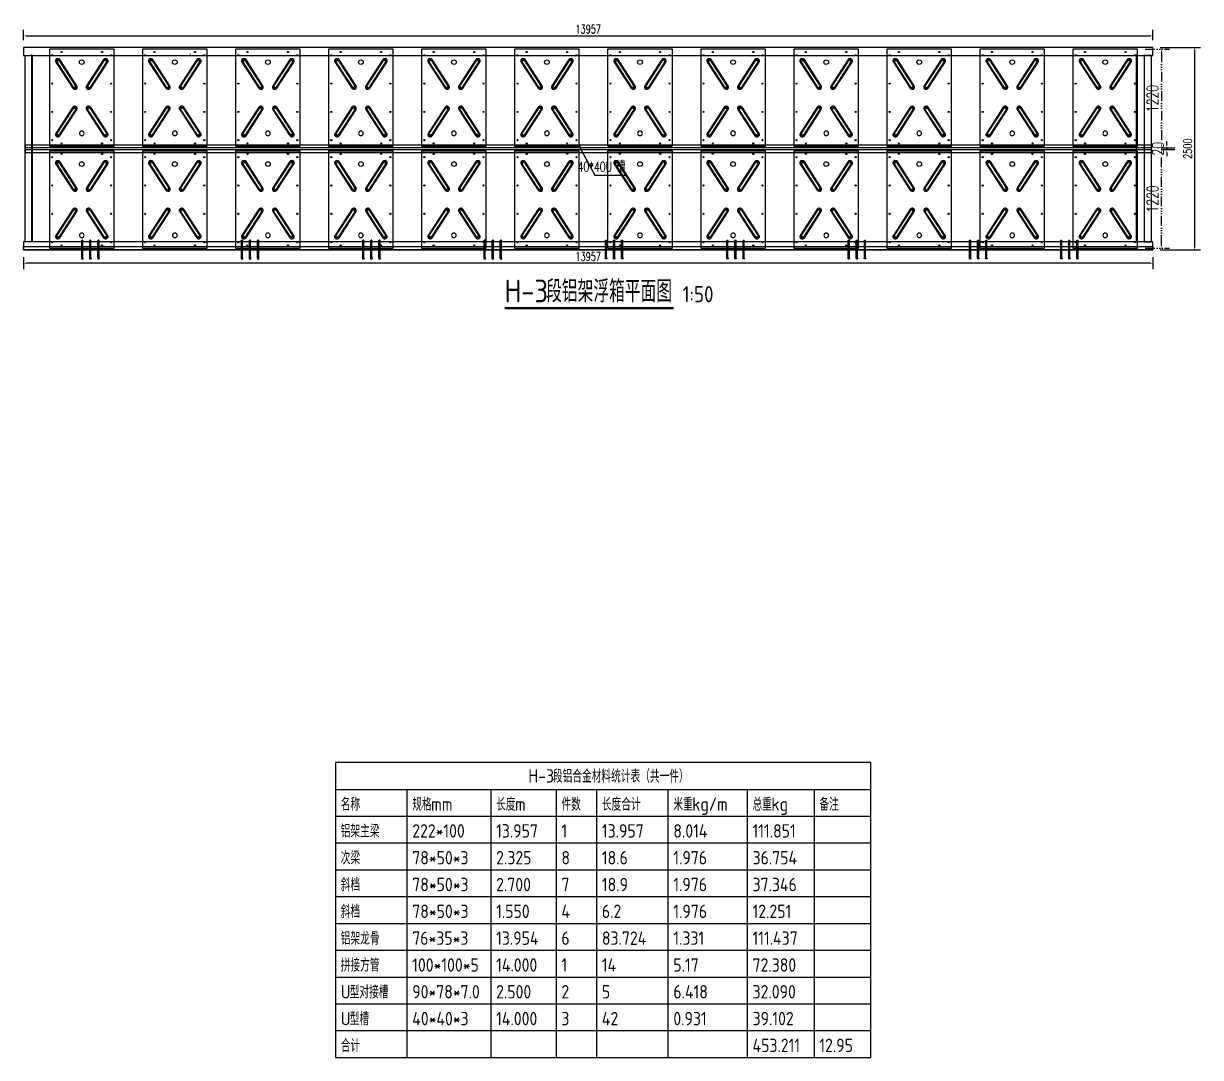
# Model space of a CAD drawing. Extents: x -89702 to 926017, y -610001 to -56924.
# Drawn here: x 136951 to 151497, y -557863 to -545088 of the extents above; entities that cross this region are included whole.
import ezdxf

# ---------------------------------------------------------------- set-up
doc = ezdxf.new("R2010")
doc.units = 0
doc.header["$LTSCALE"] = 10
doc.header["$MEASUREMENT"] = 0
doc.linetypes.add('ACAD_ISO14W100', pattern=[24, 12, -3, 0, -3, 0, -3, 0, -3])
for name, color, linetype in [('DIM_LEAD', 3, 'Continuous'), ('DIM_SYMB', 3, 'Continuous'), ('L-构造线', 6, 'Continuous'), ('PUB_DIM', 3, 'Continuous'), ('PUB_TAB', 7, 'Continuous'), ('PUB_TEXT', 7, 'Continuous'), ('W-FLOAT_BOWL浮筒', 253, 'Continuous'), ('W-STEEL_FRAME钢架', 3, 'Continuous'), ('浮箱U槽', 5, 'Continuous')]:
    doc.layers.add(name, color=color, linetype=linetype)
doc.styles.add('_TCH_DIM', font='SIMPLEX', dxfattribs={"bigfont": 'GBCBIG'})
doc.styles.get("Standard").update_dxf_attribs({"font": 'gbenor.shx', "bigfont": 'gbcbig.shx'})
doc.styles.add('STANDARD_T3', font='simplex.shx', dxfattribs={"width": 0.7, "bigfont": 'gbcbig.shx'})
doc.dimstyles.new('W&&30', dxfattribs={"dimtxt": 105, "dimasz": 30, "dimexe": 75, "dimexo": 90, "dimgap": 30, "dimtad": 1, "dimdec": 0, "dimzin": 0, "dimdsep": 46, "dimtxsty": 'STANDARD_T3', "dimcen": 0.09, "dimclrd": 1, "dimclre": 1, "dimclrt": 7, "dimazin": 2, "dimtfac": 1, "dimtdec": 0, "dimtix": 1, "dimtmove": 2, "dimatfit": 3, "dimfxl": 0, "dimtolj": 1, "dimtzin": 0, "dimarcsym": 0})
doc.dimstyles.new('W&&40', dxfattribs={"dimtxt": 140, "dimasz": 40, "dimexe": 100, "dimexo": 120, "dimgap": 40, "dimtad": 1, "dimdec": 0, "dimzin": 0, "dimdsep": 46, "dimtxsty": 'STANDARD_T3', "dimcen": 0.09, "dimclrd": 1, "dimclre": 1, "dimclrt": 7, "dimazin": 2, "dimtfac": 1, "dimtdec": 0, "dimtix": 1, "dimtmove": 2, "dimatfit": 3, "dimfxl": 0, "dimtolj": 1, "dimtzin": 0, "dimarcsym": 0})

# ---------------------------------------------------------------- blocks, each defined once
blk = doc.blocks.new('*D843')
at = {"layer": 'Defpoints', "color": 0, "transparency": 16777216}
for p in [(150909, -545385), (150909, -547885), (151422, -547885)]:
    blk.add_point(p, dxfattribs=at)
at = {"layer": 'W-STEEL_FRAME钢架', "color": 1, "lineweight": -2, "transparency": 16777216}
for p, q in [((150999, -545385), (151497, -545385)), ((151422, -545415), (151422, -547855)), ((150999, -547885), (151497, -547885))]:
    blk.add_line(p, q, dxfattribs=at)
at = {"layer": 'W-STEEL_FRAME钢架', "color": 1, "transparency": 16777216}
for points in [[(151417, -545415), (151427, -545415), (151422, -545385)], [(151417, -547855), (151427, -547855), (151422, -547885)]]:
    blk.add_solid(points, dxfattribs=at)
at = {"layer": 'W-STEEL_FRAME钢架', "color": 7, "transparency": 16777216, "insert": (151339, -546635), "char_height": 105, "attachment_point": 5, "rotation": 90, "style": 'STANDARD_T3'}
blk.add_mtext('\\A1;2500', dxfattribs=at)
blk = doc.blocks.new('*D850')
at = {"layer": 'Defpoints', "color": 0, "linetype": 'ACAD_ISO14W100', "transparency": 16777216}
for p in [(150892, -546645), (151015, -546645), (150693, -547865)]:
    blk.add_point(p, dxfattribs=at)
at = {"layer": 'PUB_DIM', "color": 1, "linetype": 'ACAD_ISO14W100', "lineweight": -2, "transparency": 16777216}
for p, q in [((151012, -546645), (151115, -546645)), ((151015, -547825), (151015, -546685)), ((150813, -547865), (151115, -547865))]:
    blk.add_line(p, q, dxfattribs=at)
at = {"layer": 'PUB_DIM', "color": 1, "linetype": 'ACAD_ISO14W100', "transparency": 16777216}
for points in [[(151008, -546685), (151022, -546685), (151015, -546645)], [(151008, -547825), (151022, -547825), (151015, -547865)]]:
    blk.add_solid(points, dxfattribs=at)
at = {"layer": 'PUB_DIM', "color": 7, "linetype": 'ACAD_ISO14W100', "transparency": 16777216, "insert": (150905, -547255), "char_height": 140, "attachment_point": 5, "rotation": 90, "style": 'STANDARD_T3'}
blk.add_mtext('\\A1;1220', dxfattribs=at)
blk = doc.blocks.new('*D851')
at = {"layer": 'Defpoints', "color": 0, "linetype": 'ACAD_ISO14W100', "transparency": 16777216}
for p in [(150693, -545405), (150892, -546625), (151015, -546625)]:
    blk.add_point(p, dxfattribs=at)
at = {"layer": 'PUB_DIM', "color": 1, "linetype": 'ACAD_ISO14W100', "lineweight": -2, "transparency": 16777216}
for p, q in [((150813, -545405), (151115, -545405)), ((151015, -545445), (151015, -546585)), ((151012, -546625), (151115, -546625))]:
    blk.add_line(p, q, dxfattribs=at)
at = {"layer": 'PUB_DIM', "color": 1, "linetype": 'ACAD_ISO14W100', "transparency": 16777216}
for points in [[(151008, -545445), (151022, -545445), (151015, -545405)], [(151008, -546585), (151022, -546585), (151015, -546625)]]:
    blk.add_solid(points, dxfattribs=at)
at = {"layer": 'PUB_DIM', "color": 7, "linetype": 'ACAD_ISO14W100', "transparency": 16777216, "insert": (150905, -546015), "char_height": 140, "attachment_point": 5, "rotation": 90, "style": 'STANDARD_T3'}
blk.add_mtext('\\A1;1220', dxfattribs=at)
blk = doc.blocks.new('*D859')
at = {"layer": 'Defpoints', "color": 0, "transparency": 16777216}
for p in [(150909, -545240), (136951, -545385), (150909, -545385)]:
    blk.add_point(p, dxfattribs=at)
at = {"layer": 'W-STEEL_FRAME钢架', "color": 1, "lineweight": -2, "transparency": 16777216}
for p, q in [((136951, -545295), (136951, -545165)), ((150909, -545295), (150909, -545165)), ((136981, -545240), (150879, -545240))]:
    blk.add_line(p, q, dxfattribs=at)
at = {"layer": 'W-STEEL_FRAME钢架', "color": 1, "transparency": 16777216}
for points in [[(136981, -545235), (136981, -545245), (136951, -545240)], [(150879, -545235), (150879, -545245), (150909, -545240)]]:
    blk.add_solid(points, dxfattribs=at)
at = {"layer": 'W-STEEL_FRAME钢架', "color": 7, "transparency": 16777216, "insert": (143930, -545157), "char_height": 105, "attachment_point": 5, "style": 'STANDARD_T3'}
blk.add_mtext('\\A1;13957', dxfattribs=at)
blk = doc.blocks.new('*D898')
at = {"layer": 'Defpoints', "color": 0, "transparency": 16777216}
for p in [(136952, -547885), (150909, -547885), (136952, -548050)]:
    blk.add_point(p, dxfattribs=at)
at = {"layer": 'W-STEEL_FRAME钢架', "color": 1, "lineweight": -2, "transparency": 16777216}
for p, q in [((136952, -547975), (136952, -548125)), ((150879, -548050), (136982, -548050)), ((150909, -547975), (150909, -548125))]:
    blk.add_line(p, q, dxfattribs=at)
at = {"layer": 'W-STEEL_FRAME钢架', "color": 1, "transparency": 16777216}
for points in [[(136982, -548045), (136982, -548055), (136952, -548050)], [(150879, -548045), (150879, -548055), (150909, -548050)]]:
    blk.add_solid(points, dxfattribs=at)
at = {"layer": 'W-STEEL_FRAME钢架', "color": 7, "transparency": 16777216, "insert": (143930, -547967), "char_height": 105, "attachment_point": 5, "style": 'STANDARD_T3'}
blk.add_mtext('\\A1;13957', dxfattribs=at)
blk = doc.blocks.new('fx1200')
for p, q in [((1200, 276), (0, 276)), ((0, 276), (0, -524)), ((121, 187), (116, 177)), ((116, 177), (118, 165)), ((118, 165), (121, 155)), ((128, 196), (121, 187)), ((121, 155), (129, 147)), ((126, 172), (129, 182)), ((128, 162), (126, 172)), ((139, 201), (128, 196)), ((134, 155), (128, 162)), ((129, 182), (136, 190)), ((129, 172), (131, 180)), ((131, 164), (129, 172)), ((137, 159), (129, 147)), ((129, 147), (453, -63)), ((131, 180), (137, 187)), ((137, 159), (131, 164)), ((134, 155), (458, -56)), ((136, 190), (145, 192)), ((137, 187), (145, 189)), ((153, 185), (137, 159)), ((461, -53), (137, 159)), ((150, 201), (139, 201)), ((145, 192), (155, 189)), ((145, 189), (153, 185)), ((159, 197), (150, 201)), ((159, 197), (153, 185)), ((153, 185), (477, -24)), ((478, -21), (155, 189)), ((483, -12), (159, 197)), ((1041, 197), (717, -12)), ((1045, 189), (722, -21)), ((723, -24), (1047, 185)), ((1064, 159), (741, -53)), ((742, -56), (1066, 155)), ((747, -63), (1071, 147)), ((1052, 201), (1041, 197)), ((1047, 185), (1041, 197)), ((1045, 189), (1055, 192)), ((1047, 185), (1055, 189)), ((1047, 185), (1064, 159)), ((1063, 201), (1052, 201)), ((1055, 192), (1064, 190)), ((1055, 189), (1063, 187)), ((1072, 196), (1063, 201)), ((1063, 187), (1069, 180)), ((1064, 190), (1072, 182)), ((1069, 164), (1064, 159)), ((1064, 159), (1071, 147)), ((1072, 162), (1066, 155)), ((1069, 180), (1071, 172)), ((1071, 172), (1069, 164)), ((1071, 147), (1079, 155)), ((1080, 187), (1072, 196)), ((1072, 182), (1076, 172)), ((1076, 172), (1072, 162)), ((1079, 155), (1084, 165)), ((1084, 177), (1080, 187)), ((1084, 165), (1084, 177)), ((1200, -524), (1200, 276)), ((132, -123), (134, -113)), ((134, -135), (132, -123)), ((134, -113), (140, -103)), ((140, -145), (134, -135)), ((140, -103), (150, -96)), ((150, -150), (140, -145)), ((150, -96), (161, -95)), ((161, -95), (171, -96)), ((171, -96), (180, -103)), ((180, -145), (171, -150)), ((180, -103), (187, -113)), ((187, -135), (180, -145)), ((187, -113), (188, -123)), ((188, -123), (187, -135)), ((461, -53), (453, -63)), ((453, -63), (464, -68)), ((467, -59), (458, -56)), ((461, -53), (477, -24)), ((469, -54), (461, -53)), ((464, -68), (475, -68)), ((478, -56), (467, -59)), ((475, -53), (469, -54)), ((482, -48), (475, -53)), ((475, -68), (485, -63)), ((483, -12), (477, -24)), ((477, -24), (482, -31)), ((478, -21), (485, -29)), ((485, -49), (478, -56)), ((482, -31), (485, -39)), ((485, -39), (482, -48)), ((491, -21), (483, -12)), ((485, -29), (488, -39)), ((488, -39), (485, -49)), ((485, -63), (493, -54)), ((496, -31), (491, -21)), ((493, -54), (496, -43)), ((496, -43), (496, -31)), ((709, -21), (704, -31)), ((704, -31), (704, -43)), ((704, -43), (707, -54)), ((707, -54), (715, -63)), ((717, -12), (709, -21)), ((712, -39), (715, -29)), ((715, -49), (712, -39)), ((715, -29), (722, -21)), ((723, -56), (715, -49)), ((715, -63), (725, -68)), ((717, -12), (723, -24)), ((717, -39), (718, -31)), ((718, -48), (717, -39)), ((718, -31), (723, -24)), ((725, -53), (718, -48)), ((741, -53), (723, -24)), ((733, -59), (723, -56)), ((733, -54), (725, -53)), ((725, -68), (736, -68)), ((741, -53), (733, -54)), ((742, -56), (733, -59)), ((736, -68), (747, -63)), ((741, -53), (747, -63)), ((1015, -113), (1012, -123)), ((1012, -123), (1015, -135)), ((1020, -103), (1015, -113)), ((1015, -135), (1020, -145)), ((1029, -96), (1020, -103)), ((1020, -145), (1029, -150)), ((1041, -95), (1029, -96)), ((1050, -96), (1041, -95)), ((1060, -103), (1050, -96)), ((1050, -150), (1060, -145)), ((1066, -113), (1060, -103)), ((1060, -145), (1066, -135)), ((1068, -123), (1066, -113)), ((1066, -135), (1068, -123)), ((453, -184), (129, -393)), ((458, -192), (134, -402)), ((137, -405), (461, -195)), ((161, -153), (150, -150)), ((477, -222), (153, -433)), ((155, -437), (478, -225)), ((159, -443), (483, -234)), ((171, -150), (161, -153)), ((464, -180), (453, -184)), ((453, -184), (461, -195)), ((458, -192), (467, -189)), ((461, -195), (469, -192)), ((461, -195), (477, -222)), ((475, -180), (464, -180)), ((467, -189), (478, -190)), ((469, -192), (475, -194)), ((485, -185), (475, -180)), ((475, -194), (482, -200)), ((482, -217), (477, -222)), ((477, -222), (483, -234)), ((478, -190), (485, -199)), ((485, -219), (478, -225)), ((482, -200), (485, -209)), ((485, -209), (482, -217)), ((483, -234), (491, -225)), ((493, -194), (485, -185)), ((485, -199), (488, -209)), ((488, -209), (485, -219)), ((491, -225), (496, -215)), ((496, -204), (493, -194)), ((496, -215), (496, -204)), ((707, -194), (704, -204)), ((704, -204), (704, -215)), ((704, -215), (709, -225)), ((715, -185), (707, -194)), ((709, -225), (717, -234)), ((712, -209), (715, -199)), ((715, -219), (712, -209)), ((725, -180), (715, -185)), ((715, -199), (723, -190)), ((722, -225), (715, -219)), ((717, -209), (718, -200)), ((718, -217), (717, -209)), ((723, -222), (717, -234)), ((717, -234), (1041, -443)), ((718, -200), (725, -194)), ((723, -222), (718, -217)), ((722, -225), (1045, -437)), ((723, -190), (733, -189)), ((741, -195), (723, -222)), ((1047, -433), (723, -222)), ((736, -180), (725, -180)), ((725, -194), (733, -192)), ((733, -189), (742, -192)), ((733, -192), (741, -195)), ((747, -184), (736, -180)), ((747, -184), (741, -195)), ((741, -195), (1064, -405)), ((1066, -402), (742, -192)), ((1071, -393), (747, -184)), ((1029, -150), (1041, -153)), ((1041, -153), (1050, -150)), ((118, -412), (116, -423)), ((116, -423), (121, -435)), ((121, -402), (118, -412)), ((129, -393), (121, -402)), ((121, -435), (128, -443)), ((126, -420), (128, -410)), ((129, -430), (126, -420)), ((128, -410), (134, -402)), ((129, -393), (137, -405)), ((129, -420), (131, -412)), ((131, -428), (129, -420)), ((136, -437), (129, -430)), ((131, -412), (137, -405)), ((137, -433), (131, -428)), ((153, -433), (137, -405)), ((145, -435), (137, -433)), ((153, -433), (145, -435)), ((153, -433), (159, -443)), ((1041, -443), (1047, -433)), ((1047, -433), (1064, -405)), ((1055, -435), (1047, -433)), ((1063, -433), (1055, -435)), ((1069, -428), (1063, -433)), ((1071, -393), (1064, -405)), ((1064, -405), (1069, -412)), ((1072, -430), (1064, -437)), ((1066, -402), (1072, -410)), ((1069, -412), (1071, -420)), ((1071, -420), (1069, -428)), ((1079, -402), (1071, -393)), ((1072, -410), (1076, -420)), ((1076, -420), (1072, -430)), ((1072, -443), (1080, -435)), ((1084, -412), (1079, -402)), ((1080, -435), (1084, -423)), ((1084, -423), (1084, -412)), ((0, -524), (1200, -524)), ((128, -443), (139, -448)), ((145, -438), (136, -437)), ((139, -448), (150, -448)), ((155, -437), (145, -438)), ((150, -448), (159, -443)), ((1041, -443), (1052, -448)), ((1055, -438), (1045, -437)), ((1052, -448), (1063, -448)), ((1064, -437), (1055, -438)), ((1063, -448), (1072, -443))]:
    blk.add_line(p, q)
for centre in [(75, 241), (425, 241), (775, 241), (1125, 241), (35, 126), (1165, 126), (35, -374), (1165, -374), (75, -489), (425, -489), (775, -489), (1125, -489)]:
    blk.add_circle(centre, 7)
blk = doc.blocks.new('*U823')
at = {"layer": 'W-FLOAT_BOWL浮筒', "rotation": 90.00000000101697}
for p in [(-124, 30), (-124, -1230)]:
    blk.add_blockref('fx1200', p, dxfattribs=at)
blk = doc.blocks.new('*U824')
at = {"layer": 'W-FLOAT_BOWL浮筒', "color": 0, "linetype": 'ByBlock', "lineweight": -2, "transparency": 16777216}
for p in [(0, 0), (1150, 0), (2300, 0), (3450, 0), (4600, 0), (5750, 0), (6900, 0), (8050, 0), (9200, 0), (10350, 0), (11500, 0), (12650, 0)]:
    blk.add_blockref('*U823', p, dxfattribs=at)
blk = doc.blocks.new('*D974')
at = {"layer": 'Defpoints', "color": 0, "transparency": 16777216}
for p in [(150892, -546625), (150892, -546645), (151081, -546645)]:
    blk.add_point(p, dxfattribs=at)
at = {"layer": 'L-构造线', "color": 1, "lineweight": -2, "transparency": 16777216}
for p, q in [((151012, -546625), (151181, -546625)), ((151081, -546585), (151081, -546545)), ((151081, -546625), (151081, -546645)), ((151012, -546645), (151181, -546645)), ((151081, -546685), (151081, -546725))]:
    blk.add_line(p, q, dxfattribs=at)
at = {"layer": 'L-构造线', "color": 1, "transparency": 16777216}
for points in [[(151075, -546585), (151088, -546585), (151081, -546625)], [(151075, -546685), (151088, -546685), (151081, -546645)]]:
    blk.add_solid(points, dxfattribs=at)
at = {"layer": 'L-构造线', "color": 7, "transparency": 16777216, "insert": (150971, -546635), "char_height": 140, "attachment_point": 5, "rotation": 90, "style": 'STANDARD_T3'}
blk.add_mtext('\\A1;20', dxfattribs=at)
blk = doc.blocks.new('1')
at = {"lineweight": -3}
for p, q in [((-1521938, 1214338), (-1521935, 1214338)), ((-1521938, 1214336), (-1521931, 1214336)), ((-1521938, 1214336), (-1521914, 1214336)), ((-1521936, 1214341), (-1521936, 1214346)), ((-1521936, 1214346), (-1521916, 1214346)), ((-1521935, 1214341), (-1521936, 1214341)), ((-1521934, 1214347), (-1521932, 1214347)), ((-1521933, 1214352), (-1521931, 1214355)), ((-1521933, 1214136), (-1521933, 1214352)), ((-1521919, 1214352), (-1521933, 1214352)), ((-1521932, 1214347), (-1521919, 1214347)), ((-1521932, 1214346), (-1521932, 1214341)), ((-1521921, 1214355), (-1521931, 1214355)), ((-1521919, 1214352), (-1521921, 1214355)), ((-1521919, 1214347), (-1521921, 1214347)), ((-1521921, 1214346), (-1521921, 1214341)), ((-1521919, 1214136), (-1521919, 1214352)), ((-1521917, 1214341), (-1521916, 1214341)), ((-1521914, 1214338), (-1521917, 1214338)), ((-1521916, 1214341), (-1521916, 1214346)), ((-1521938, 1214136), (-1521931, 1214136)), ((-1521938, 1214136), (-1521914, 1214136)), ((-1521938, 1214134), (-1521935, 1214134)), ((-1521935, 1214131), (-1521936, 1214131)), ((-1521936, 1214131), (-1521936, 1214126)), ((-1521936, 1214126), (-1521916, 1214126)), ((-1521934, 1214125), (-1521932, 1214125)), ((-1521932, 1214126), (-1521932, 1214131)), ((-1521932, 1214125), (-1521919, 1214125)), ((-1521921, 1214126), (-1521921, 1214131)), ((-1521919, 1214125), (-1521921, 1214125)), ((-1521914, 1214134), (-1521917, 1214134)), ((-1521917, 1214131), (-1521916, 1214131)), ((-1521916, 1214131), (-1521916, 1214126))]:
    blk.add_line(p, q, dxfattribs=at)
at = {"color": 1}
for p, q in [((-1521936, 1214346), (-1521934, 1214347)), ((-1521919, 1214347), (-1521916, 1214346))]:
    blk.add_line(p, q, dxfattribs=at)
at = {"color": 6, "lineweight": -3}
for p, q in [((-1521931, 1214136), (-1521931, 1214355)), ((-1521921, 1214136), (-1521921, 1214355))]:
    blk.add_line(p, q, dxfattribs=at)
at = {"lineweight": -3}
for points in [[(-1521933, 1214336), (-1521938, 1214336), (-1521938, 1214338), (-1521914, 1214338), (-1521914, 1214336), (-1521919, 1214336)], [(-1521935, 1214338), (-1521935, 1214341), (-1521917, 1214341), (-1521917, 1214338)], [(-1521933, 1214136), (-1521938, 1214136), (-1521938, 1214134), (-1521914, 1214134), (-1521914, 1214136), (-1521919, 1214136)], [(-1521935, 1214134), (-1521935, 1214131), (-1521917, 1214131), (-1521917, 1214134)]]:
    blk.add_lwpolyline(points, dxfattribs=at)
for centre, radius, start, end in [((-1521934, 1214129), 3.22, 223.6028, 316.3972), ((-1521926, 1214140), 14.7, 248.7607, 291.2393), ((-1521919, 1214129), 3.22, 223.6028, 316.3972)]:
    blk.add_arc(centre, radius, start, end, dxfattribs=at)

msp = doc.modelspace()

# ---------------------------------------------------------------- linework, layer by layer
at = {"color": 0}
for p, q in [((137049.7, -545471.9), (137049.7, -547784.9)), ((139016.7, -545471.9), (139006.7, -545471.9))]:
    msp.add_line(p, q, dxfattribs=at)
at = {"color": 251}
msp.add_line((150702.7, -545471.9), (150702.7, -547784.9), dxfattribs=at)
at = {"color": 3}
msp.add_lwpolyline([(136951.4, -545484.9), (150908.7, -545484.9), (150908.7, -545384.9), (136951.4, -545384.9), (136951.4, -545484.9)], dxfattribs=at)
at = {"color": 6}
for points in [[(136969.7, -545484.9), (137059.7, -545484.9), (137059.7, -547784.9), (136969.7, -547784.9)], [(150892, -545484.9), (150802, -545484.9), (150802, -547784.9), (150892, -547784.9)]]:
    msp.add_lwpolyline(points, close=True, dxfattribs=at)
at = {"color": 2}
msp.add_lwpolyline([(150908.7, -547784.9), (136951.7, -547784.9), (136951.7, -547884.9), (150908.7, -547884.9)], close=True, dxfattribs=at)
at = {"layer": 'DIM_LEAD'}
for p, q in [((143824, -546611.9), (144010.2, -546959.9)), ((144010.2, -546959.9), (144397.8, -546959.9))]:
    msp.add_line(p, q, dxfattribs=at)
at = {"layer": 'DIM_LEAD', "const_width": 16}
msp.add_lwpolyline([(143820.2, -546604.8, 1), (143827.7, -546618.9, 1)], format="xyb", close=True, dxfattribs=at)
at = {"layer": 'DIM_SYMB', "color": 0, "const_width": 28}
msp.add_lwpolyline([(142896.8, -548606.4), (144985.2, -548606.4)], dxfattribs=at)
at = {"layer": 'PUB_TAB'}
msp.add_lwpolyline([(140805.5, -557863.2), (147421.5, -557863.2), (147421.5, -554219.2), (140805.5, -554219.2)], close=True, dxfattribs=at)
for points in [[(140805.5, -554550.5), (147421.5, -554550.5)], [(141689.2, -554550.5), (141689.2, -557863.2)], [(142726, -554550.5), (142726, -557863.2)], [(143532.8, -554550.5), (143532.8, -557863.2)], [(144032.9, -554550.5), (144032.9, -557863.2)], [(144916.1, -554550.5), (144916.1, -557863.2)], [(145895.2, -554550.5), (145895.2, -557863.2)], [(146720.8, -554550.5), (146720.8, -557863.2)], [(140805.5, -554881.8), (147421.5, -554881.8)], [(140805.5, -555213.1), (147421.5, -555213.1)], [(140805.5, -555544.3), (147421.5, -555544.3)], [(140805.5, -555875.6), (147421.5, -555875.6)], [(140805.5, -556206.9), (147421.5, -556206.9)], [(140805.5, -556538.1), (147421.5, -556538.1)], [(140805.5, -556869.4), (147421.5, -556869.4)], [(140805.5, -557200.7), (147421.5, -557200.7)], [(140805.5, -557531.9), (147421.5, -557531.9)]]:
    msp.add_lwpolyline(points, dxfattribs=at)
at = {"layer": '浮箱U槽', "linetype": 'ByBlock'}
for points in [[(136974, -546584.9), (150892, -546584.9), (150892, -546624.9), (136974, -546624.9)], [(136974, -546644.9), (150892, -546644.9), (150892, -546684.9), (136974, -546684.9)], [(136951.7, -547844.9), (150908.7, -547844.9), (150908.7, -547884.9), (136951.7, -547884.9)]]:
    msp.add_lwpolyline(points, close=True, dxfattribs=at)

# ---------------------------------------------------------------- block references
at = {"color": 1}
for p in [(1659603.9, -1762121.5), (1659703.9, -1762121.5), (1659803.9, -1762121.5), (1661577, -1762121.5), (1661677, -1762121.5), (1661777, -1762121.5), (1663077, -1762121.5), (1663177, -1762121.5), (1663277, -1762121.5), (1664577, -1762121.5), (1664677, -1762121.5), (1664777, -1762121.5)]:
    msp.add_blockref('1', p, dxfattribs=at)
at = {"color": 1, "xscale": -1}
for p in [(-1377775.6, -1762121.5), (-1377675.6, -1762121.5), (-1377575.6, -1762121.5), (-1376275.6, -1762121.5), (-1376175.6, -1762121.5), (-1376075.6, -1762121.5), (-1374775.6, -1762121.5), (-1374675.6, -1762121.5), (-1374575.6, -1762121.5), (-1373275.6, -1762121.5), (-1373175.6, -1762121.5), (-1373075.6, -1762121.5), (-1372148.6, -1762121.5), (-1372048.6, -1762121.5), (-1371948.6, -1762121.5)]:
    msp.add_blockref('1', p, dxfattribs=at)
at = {"layer": 'W-FLOAT_BOWL浮筒', "color": 4, "linetype": 'ACAD_ISO14W100', "rotation": 180}
msp.add_blockref('*U824', (150320.3, -546634.9), dxfattribs=at)

# ---------------------------------------------------------------- texts
at = {"layer": 'PUB_TAB'}
for s, height, p in [('H-3', 165.63, (143190.1, -554467.7)), ('段铝合金材料统计表（共一件）', 159.761, (143493.8, -554467.7)), ('名称', 159.76, (140871.8, -554815.5)), ('规格', 159.76, (141755.5, -554815.5)), ('mm', 165.63, (141988.1, -554815.5)), ('长度', 159.76, (142792.3, -554815.5)), ('m', 165.6, (143024.8, -554815.5)), ('件数', 159.76, (143599.1, -554815.5)), ('长度合计', 159.76, (144099.2, -554815.5)), ('米重', 159.76, (144982.3, -554815.5)), ('kg/m', 165.63, (145214.9, -554815.5)), ('总重', 159.76, (145961.5, -554815.5)), ('kg', 165.63, (146194.1, -554815.5)), ('备注', 159.76, (146787, -554815.5)), ('铝架主梁', 159.76, (140871.8, -555146.8)), ('222*100', 165.63, (141755.5, -555146.8)), ('13.957', 165.63, (142792.3, -555146.8)), ('1', 165.6, (143599.1, -555146.8)), ('13.957', 165.63, (144099.2, -555146.8)), ('8.014', 165.63, (144982.3, -555146.8)), ('111.851', 165.63, (145961.5, -555146.8)), ('次梁', 159.76, (140871.8, -555478.1)), ('78*50*3', 165.63, (141755.5, -555478.1)), ('2.325', 165.63, (142792.3, -555478.1)), ('8', 165.6, (143599.1, -555478.1)), ('18.6', 165.63, (144099.2, -555478.1)), ('1.976', 165.63, (144982.3, -555478.1)), ('36.754', 165.63, (145961.5, -555478.1)), ('斜档', 159.76, (140871.8, -555809.3)), ('78*50*3', 165.63, (141755.5, -555809.3)), ('18.9', 165.63, (144099.2, -555809.3)), ('37.346', 165.63, (145961.5, -555809.3)), ('2.700', 165.63, (142792.3, -555809.3)), ('7', 165.6, (143599.1, -555809.3)), ('1.976', 165.63, (144982.3, -555809.3)), ('斜档', 159.76, (140871.8, -556140.6)), ('78*50*3', 165.63, (141755.5, -556140.6)), ('1.550', 165.63, (142792.3, -556140.6)), ('4', 165.6, (143599.1, -556140.6)), ('6.2', 165.63, (144099.2, -556140.6)), ('1.976', 165.63, (144982.3, -556140.6)), ('12.251', 165.63, (145961.5, -556140.6)), ('铝架龙骨', 159.76, (140871.8, -556471.9)), ('76*35*3', 165.63, (141755.5, -556471.9)), ('13.954', 165.63, (142792.3, -556471.9)), ('6', 165.6, (143599.1, -556471.9)), ('83.724', 165.63, (144099.2, -556471.9)), ('1.331', 165.63, (144982.3, -556471.9)), ('111.437', 165.63, (145961.5, -556471.9)), ('拼接方管', 159.76, (140871.8, -556803.1)), ('100*100*5', 165.63, (141755.5, -556803.1)), ('14.000', 165.63, (142792.3, -556803.1)), ('1', 165.6, (143599.1, -556803.1)), ('14', 165.63, (144099.2, -556803.1)), ('5.17', 165.63, (144982.3, -556803.1)), ('72.380', 165.63, (145961.5, -556803.1)), ('U', 165.6, (140871.8, -557134.4)), ('型对接槽', 159.76, (140982.2, -557134.4)), ('90*78*7.0', 165.63, (141755.5, -557134.4)), ('2.500', 165.63, (142792.3, -557134.4)), ('2', 165.6, (143599.1, -557134.4)), ('5', 165.6, (144099.2, -557134.4)), ('6.418', 165.63, (144982.3, -557134.4)), ('32.090', 165.63, (145961.5, -557134.4)), ('U', 165.6, (140871.8, -557465.7)), ('型槽', 159.76, (140982.2, -557465.7)), ('40*40*3', 165.63, (141755.5, -557465.7)), ('14.000', 165.63, (142792.3, -557465.7)), ('3', 165.6, (143599.1, -557465.7)), ('42', 165.63, (144099.2, -557465.7)), ('0.931', 165.63, (144982.3, -557465.7)), ('39.102', 165.63, (145961.5, -557465.7)), ('合计', 159.76, (140871.8, -557796.9)), ('453.211', 165.63, (145961.5, -557796.9)), ('12.95', 165.63, (146787, -557796.9))]:
    msp.add_text(s, height=height, dxfattribs=at).set_placement(p)
at = {"layer": 'PUB_TEXT', "color": 7, "style": '_TCH_DIM'}
msp.add_text('槽', height=135, dxfattribs=at).set_placement((144270.9, -546917.9))
at = {"layer": 'PUB_TEXT', "color": 7, "style": '_TCH_DIM', "width": 0.705882}
msp.add_text('40*40U', height=119, dxfattribs=at).set_placement((143798.9, -546917.9))
at = {"layer": 'PUB_TEXT', "color": 7}
for s, height, p in [('H-3', 280, (142896.8, -548532.5)), ('段铝架浮箱平面图', 270.07, (143410.1, -548532.5)), ('1:50', 200, (145097.2, -548532.5))]:
    msp.add_text(s, height=height, dxfattribs=at).set_placement(p)

# ---------------------------------------------------------------- dimensions: what is measured, and where the dimension line sits
at = {"layer": 'L-构造线'}
dim = msp.add_linear_dim(base=(151081.3, -546644.9), p1=(150892, -546624.9), p2=(150892, -546644.9), angle=90, dimstyle='W&&40', dxfattribs=at)
dim.commit()
dim.dimension.update_dxf_attribs({"geometry": '*D974', "text_midpoint": (150971.3, -546634.9)})
at = {"layer": 'PUB_DIM', "color": 1, "linetype": 'ACAD_ISO14W100'}
for base, p1, p2, picture, middle in [((151015, -546624.9), (150692.7, -545404.9), (150892, -546624.9), '*D851', (150905, -546014.9)), ((151015, -546644.9), (150692.7, -547864.9), (150892, -546644.9), '*D850', (150905, -547254.9))]:
    dim = msp.add_linear_dim(base=base, p1=p1, p2=p2, angle=270, dimstyle='W&&40', dxfattribs=at)
    dim.commit()
    dim.dimension.update_dxf_attribs({"geometry": picture, "text_midpoint": middle})
at = {"layer": 'W-STEEL_FRAME钢架'}
for base, p1, p2, angle, picture, middle in [((150908.7, -545239.5), (136951.4, -545384.9), (150908.7, -545384.9), 180, '*D859', (143930, -545157)), ((151422, -547884.9), (150908.7, -545384.9), (150908.7, -547884.9), 90, '*D843', (151339.5, -546634.9))]:
    dim = msp.add_linear_dim(base=base, p1=p1, p2=p2, angle=angle, dimstyle='W&&30', dxfattribs=at)
    dim.commit()
    dim.dimension.update_dxf_attribs({"geometry": picture, "text_midpoint": middle})
dim = msp.add_aligned_dim(p1=(150908.7, -547884.9), p2=(136951.7, -547884.9), distance=164.8, dimstyle='W&&30', dxfattribs=at)
dim.commit()
dim.dimension.update_dxf_attribs({"geometry": '*D898', "text_midpoint": (143930.2, -547967.3)})

doc.saveas('drawing.dxf')
